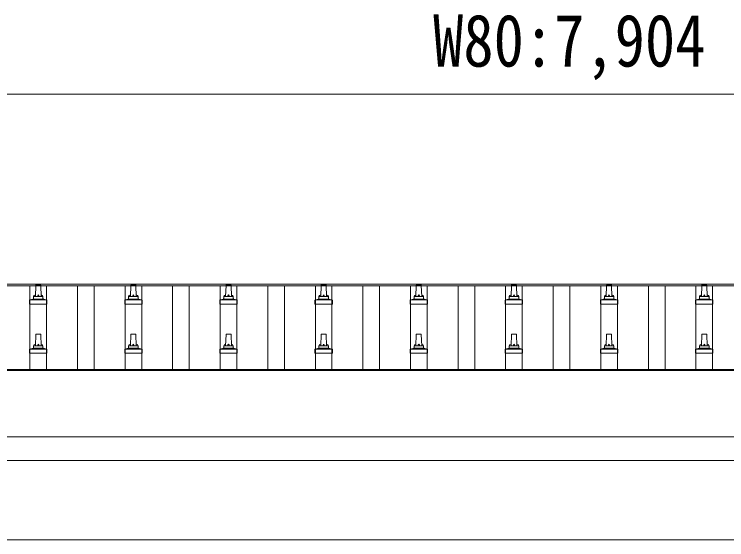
# Model space of a CAD drawing. Units: millimetres, scale not verified. Extents: x -14053 to 14053, y -9700 to 9700.
# Drawn here: x -6951 to -5454, y 3196 to 4301 of the extents above; entities that cross this region are included whole.
import ezdxf
from ezdxf.enums import TextEntityAlignment as Align

# ---------------------------------------------------------------- set-up
doc = ezdxf.new("R2010")
doc.units = ezdxf.units.MM
doc.header["$LTSCALE"] = 50
for name, color, linetype, lineweight in [('0-2_建具', 4, 'Continuous', 9), ('0-6_手摺', 5, 'Continuous', 5), ('0-8_外構', 6, 'Continuous', 9)]:
    doc.layers.add(name, color=color, linetype=linetype, lineweight=lineweight)
doc.styles.add('ＭＳ ゴシック', font='')
doc.styles.get('ＭＳ ゴシック').set_extended_font_data('MS Gothic')

msp = doc.modelspace()

# ---------------------------------------------------------------- linework, layer by layer
at = {"layer": '0-2_建具'}
for p, q in [((-9724.01, 3733.51), (-1878.01, 3733.51)), ((-9724.01, 3729.92), (-1878.01, 3729.92)), ((-6918.51, 3553.9), (-6918.51, 3729.92)), ((-6883.51, 3553.9), (-6883.51, 3729.92)), ((-6818.51, 3553.9), (-6818.51, 3729.92)), ((-6783.51, 3553.9), (-6783.51, 3729.92)), ((-6718.51, 3553.9), (-6718.51, 3729.92)), ((-6683.51, 3553.9), (-6683.51, 3729.92)), ((-6618.51, 3553.9), (-6618.51, 3729.92)), ((-6583.51, 3553.9), (-6583.51, 3729.92)), ((-6518.51, 3553.9), (-6518.51, 3729.92)), ((-6483.51, 3553.9), (-6483.51, 3729.92)), ((-6418.51, 3553.9), (-6418.51, 3729.92)), ((-6383.51, 3553.9), (-6383.51, 3729.92)), ((-6318.51, 3553.9), (-6318.51, 3729.92)), ((-6283.51, 3553.9), (-6283.51, 3729.92)), ((-6218.51, 3553.9), (-6218.51, 3729.92)), ((-6183.51, 3553.9), (-6183.51, 3729.92)), ((-6118.51, 3553.9), (-6118.51, 3729.92)), ((-6083.51, 3553.9), (-6083.51, 3729.92)), ((-6018.51, 3553.9), (-6018.51, 3729.92)), ((-5983.51, 3553.9), (-5983.51, 3729.92)), ((-5918.51, 3553.9), (-5918.51, 3729.92)), ((-5883.51, 3553.9), (-5883.51, 3729.92)), ((-5818.51, 3553.9), (-5818.51, 3729.92)), ((-5783.51, 3553.9), (-5783.51, 3729.92)), ((-5718.51, 3553.9), (-5718.51, 3729.92)), ((-5683.51, 3553.9), (-5683.51, 3729.92)), ((-5618.51, 3553.9), (-5618.51, 3729.92)), ((-5583.51, 3553.9), (-5583.51, 3729.92)), ((-5518.51, 3553.9), (-5518.51, 3729.92)), ((-5483.51, 3553.9), (-5483.51, 3729.92)), ((-3723.51, 3553.9), (-9722.01, 3553.9)), ((-9722.01, 3552.01), (-1880.01, 3552.01)), ((-9722.01, 3412.12), (-3723.51, 3412.12)), ((-3723.51, 3362.3), (-9722.01, 3362.3)), ((-3716.01, 3196.06), (-9606.1, 3196.06))]:
    msp.add_line(p, q, dxfattribs=at)
at = {"layer": '0-6_手摺'}
for p, q in [((-6907.01, 3706.99), (-6906.28, 3730.52)), ((-6905.28, 3731.49), (-6896.74, 3731.49)), ((-6895.74, 3730.52), (-6895.01, 3706.99)), ((-6707.01, 3706.99), (-6706.28, 3730.52)), ((-6705.28, 3731.49), (-6696.74, 3731.49)), ((-6695.74, 3730.52), (-6695.01, 3706.99)), ((-6507.01, 3706.99), (-6506.28, 3730.52)), ((-6505.28, 3731.49), (-6496.74, 3731.49)), ((-6495.74, 3730.52), (-6495.01, 3706.99)), ((-6307.01, 3706.99), (-6306.28, 3730.52)), ((-6305.28, 3731.49), (-6296.74, 3731.49)), ((-6295.74, 3730.52), (-6295.01, 3706.99)), ((-6107.01, 3706.99), (-6106.28, 3730.52)), ((-6105.28, 3731.49), (-6096.74, 3731.49)), ((-6095.74, 3730.52), (-6095.01, 3706.99)), ((-5907.01, 3706.99), (-5906.28, 3730.52)), ((-5905.28, 3731.49), (-5896.74, 3731.49)), ((-5895.74, 3730.52), (-5895.01, 3706.99)), ((-5707.01, 3706.99), (-5706.28, 3730.52)), ((-5705.28, 3731.49), (-5696.74, 3731.49)), ((-5695.74, 3730.52), (-5695.01, 3706.99)), ((-5507.01, 3706.99), (-5506.28, 3730.52)), ((-5505.28, 3731.49), (-5496.74, 3731.49)), ((-5495.74, 3730.52), (-5495.01, 3706.99)), ((-6919.26, 3691.49), (-6919.26, 3699.21)), ((-6918.88, 3699.99), (-6883.14, 3699.99)), ((-6918.5, 3700.18), (-6911.78, 3701.81)), ((-6911.39, 3701.99), (-6890.63, 3701.99)), ((-6911.01, 3702.78), (-6911.01, 3706.99)), ((-6910.01, 3706.99), (-6892.01, 3706.99)), ((-6891.01, 3702.78), (-6891.01, 3706.99)), ((-6883.53, 3700.18), (-6890.25, 3701.81)), ((-6882.76, 3691.49), (-6882.76, 3699.21)), ((-6719.26, 3691.49), (-6719.26, 3699.21)), ((-6718.88, 3699.99), (-6683.14, 3699.99)), ((-6718.5, 3700.18), (-6711.78, 3701.81)), ((-6711.39, 3701.99), (-6690.63, 3701.99)), ((-6711.01, 3702.78), (-6711.01, 3706.99)), ((-6710.01, 3706.99), (-6692.01, 3706.99)), ((-6691.01, 3702.78), (-6691.01, 3706.99)), ((-6683.53, 3700.18), (-6690.25, 3701.81)), ((-6682.76, 3691.49), (-6682.76, 3699.21)), ((-6519.26, 3691.49), (-6519.26, 3699.21)), ((-6518.88, 3699.99), (-6483.14, 3699.99)), ((-6518.5, 3700.18), (-6511.78, 3701.81)), ((-6511.39, 3701.99), (-6490.63, 3701.99)), ((-6511.01, 3702.78), (-6511.01, 3706.99)), ((-6510.01, 3706.99), (-6492.01, 3706.99)), ((-6491.01, 3702.78), (-6491.01, 3706.99)), ((-6483.53, 3700.18), (-6490.25, 3701.81)), ((-6482.76, 3691.49), (-6482.76, 3699.21)), ((-6319.26, 3691.49), (-6319.26, 3699.21)), ((-6318.88, 3699.99), (-6283.14, 3699.99)), ((-6318.5, 3700.18), (-6311.78, 3701.81)), ((-6311.39, 3701.99), (-6290.63, 3701.99)), ((-6311.01, 3702.78), (-6311.01, 3706.99)), ((-6310.01, 3706.99), (-6292.01, 3706.99)), ((-6291.01, 3702.78), (-6291.01, 3706.99)), ((-6283.53, 3700.18), (-6290.25, 3701.81)), ((-6282.76, 3691.49), (-6282.76, 3699.21)), ((-6119.26, 3691.49), (-6119.26, 3699.21)), ((-6118.88, 3699.99), (-6083.14, 3699.99)), ((-6118.5, 3700.18), (-6111.78, 3701.81)), ((-6111.39, 3701.99), (-6090.63, 3701.99)), ((-6111.01, 3702.78), (-6111.01, 3706.99)), ((-6110.01, 3706.99), (-6092.01, 3706.99)), ((-6091.01, 3702.78), (-6091.01, 3706.99)), ((-6083.53, 3700.18), (-6090.25, 3701.81)), ((-6082.76, 3691.49), (-6082.76, 3699.21)), ((-5919.26, 3691.49), (-5919.26, 3699.21)), ((-5918.88, 3699.99), (-5883.14, 3699.99)), ((-5918.5, 3700.18), (-5911.78, 3701.81)), ((-5911.39, 3701.99), (-5890.63, 3701.99)), ((-5911.01, 3702.78), (-5911.01, 3706.99)), ((-5910.01, 3706.99), (-5892.01, 3706.99)), ((-5891.01, 3702.78), (-5891.01, 3706.99)), ((-5883.53, 3700.18), (-5890.25, 3701.81)), ((-5882.76, 3691.49), (-5882.76, 3699.21)), ((-5719.26, 3691.49), (-5719.26, 3699.21)), ((-5718.88, 3699.99), (-5683.14, 3699.99)), ((-5718.5, 3700.18), (-5711.78, 3701.81)), ((-5711.39, 3701.99), (-5690.63, 3701.99)), ((-5711.01, 3702.78), (-5711.01, 3706.99)), ((-5710.01, 3706.99), (-5692.01, 3706.99)), ((-5691.01, 3702.78), (-5691.01, 3706.99)), ((-5683.53, 3700.18), (-5690.25, 3701.81)), ((-5682.76, 3691.49), (-5682.76, 3699.21)), ((-5519.26, 3691.49), (-5519.26, 3699.21)), ((-5518.88, 3699.99), (-5483.14, 3699.99)), ((-5518.5, 3700.18), (-5511.78, 3701.81)), ((-5511.39, 3701.99), (-5490.63, 3701.99)), ((-5511.01, 3702.78), (-5511.01, 3706.99)), ((-5510.01, 3706.99), (-5492.01, 3706.99)), ((-5491.01, 3702.78), (-5491.01, 3706.99)), ((-5483.53, 3700.18), (-5490.25, 3701.81)), ((-5482.76, 3691.49), (-5482.76, 3699.21)), ((-6882.76, 3691.49), (-6919.26, 3691.49)), ((-6682.76, 3691.49), (-6719.26, 3691.49)), ((-6482.76, 3691.49), (-6519.26, 3691.49)), ((-6282.76, 3691.49), (-6319.26, 3691.49)), ((-6082.76, 3691.49), (-6119.26, 3691.49)), ((-5882.76, 3691.49), (-5919.26, 3691.49)), ((-5682.76, 3691.49), (-5719.26, 3691.49)), ((-5482.76, 3691.49), (-5519.26, 3691.49)), ((-6907.01, 3603.66), (-6906.28, 3627.18)), ((-6905.28, 3628.16), (-6896.74, 3628.16)), ((-6895.74, 3627.18), (-6895.01, 3603.66)), ((-6707.01, 3603.66), (-6706.28, 3627.18)), ((-6705.28, 3628.16), (-6696.74, 3628.16)), ((-6695.74, 3627.18), (-6695.01, 3603.66)), ((-6507.01, 3603.66), (-6506.28, 3627.18)), ((-6505.28, 3628.16), (-6496.74, 3628.16)), ((-6495.74, 3627.18), (-6495.01, 3603.66)), ((-6307.01, 3603.66), (-6306.28, 3627.18)), ((-6305.28, 3628.16), (-6296.74, 3628.16)), ((-6295.74, 3627.18), (-6295.01, 3603.66)), ((-6107.01, 3603.66), (-6106.28, 3627.18)), ((-6105.28, 3628.16), (-6096.74, 3628.16)), ((-6095.74, 3627.18), (-6095.01, 3603.66)), ((-5907.01, 3603.66), (-5906.28, 3627.18)), ((-5905.28, 3628.16), (-5896.74, 3628.16)), ((-5895.74, 3627.18), (-5895.01, 3603.66)), ((-5707.01, 3603.66), (-5706.28, 3627.18)), ((-5705.28, 3628.16), (-5696.74, 3628.16)), ((-5695.74, 3627.18), (-5695.01, 3603.66)), ((-5507.01, 3603.66), (-5506.28, 3627.18)), ((-5505.28, 3628.16), (-5496.74, 3628.16)), ((-5495.74, 3627.18), (-5495.01, 3603.66)), ((-6919.26, 3588.16), (-6919.26, 3595.87)), ((-6918.88, 3596.66), (-6883.14, 3596.66)), ((-6918.5, 3596.84), (-6911.78, 3598.47)), ((-6911.39, 3598.66), (-6890.63, 3598.66)), ((-6911.01, 3599.45), (-6911.01, 3603.66)), ((-6910.01, 3603.66), (-6892.01, 3603.66)), ((-6891.01, 3599.45), (-6891.01, 3603.66)), ((-6883.53, 3596.84), (-6890.25, 3598.47)), ((-6882.76, 3588.16), (-6882.76, 3595.87)), ((-6719.26, 3588.16), (-6719.26, 3595.87)), ((-6718.88, 3596.66), (-6683.14, 3596.66)), ((-6718.5, 3596.84), (-6711.78, 3598.47)), ((-6711.39, 3598.66), (-6690.63, 3598.66)), ((-6711.01, 3599.45), (-6711.01, 3603.66)), ((-6710.01, 3603.66), (-6692.01, 3603.66)), ((-6691.01, 3599.45), (-6691.01, 3603.66)), ((-6683.53, 3596.84), (-6690.25, 3598.47)), ((-6682.76, 3588.16), (-6682.76, 3595.87)), ((-6519.26, 3588.16), (-6519.26, 3595.87)), ((-6518.88, 3596.66), (-6483.14, 3596.66)), ((-6518.5, 3596.84), (-6511.78, 3598.47)), ((-6511.39, 3598.66), (-6490.63, 3598.66)), ((-6511.01, 3599.45), (-6511.01, 3603.66)), ((-6510.01, 3603.66), (-6492.01, 3603.66)), ((-6491.01, 3599.45), (-6491.01, 3603.66)), ((-6483.53, 3596.84), (-6490.25, 3598.47)), ((-6482.76, 3588.16), (-6482.76, 3595.87)), ((-6319.26, 3588.16), (-6319.26, 3595.87)), ((-6318.88, 3596.66), (-6283.14, 3596.66)), ((-6318.5, 3596.84), (-6311.78, 3598.47)), ((-6311.39, 3598.66), (-6290.63, 3598.66)), ((-6311.01, 3599.45), (-6311.01, 3603.66)), ((-6310.01, 3603.66), (-6292.01, 3603.66)), ((-6291.01, 3599.45), (-6291.01, 3603.66)), ((-6283.53, 3596.84), (-6290.25, 3598.47)), ((-6282.76, 3588.16), (-6282.76, 3595.87)), ((-6119.26, 3588.16), (-6119.26, 3595.87)), ((-6118.88, 3596.66), (-6083.14, 3596.66)), ((-6118.5, 3596.84), (-6111.78, 3598.47)), ((-6111.39, 3598.66), (-6090.63, 3598.66)), ((-6111.01, 3599.45), (-6111.01, 3603.66)), ((-6110.01, 3603.66), (-6092.01, 3603.66)), ((-6091.01, 3599.45), (-6091.01, 3603.66)), ((-6083.53, 3596.84), (-6090.25, 3598.47)), ((-6082.76, 3588.16), (-6082.76, 3595.87)), ((-5919.26, 3588.16), (-5919.26, 3595.87)), ((-5918.88, 3596.66), (-5883.14, 3596.66)), ((-5918.5, 3596.84), (-5911.78, 3598.47)), ((-5911.39, 3598.66), (-5890.63, 3598.66)), ((-5911.01, 3599.45), (-5911.01, 3603.66)), ((-5910.01, 3603.66), (-5892.01, 3603.66)), ((-5891.01, 3599.45), (-5891.01, 3603.66)), ((-5883.53, 3596.84), (-5890.25, 3598.47)), ((-5882.76, 3588.16), (-5882.76, 3595.87)), ((-5719.26, 3588.16), (-5719.26, 3595.87)), ((-5718.88, 3596.66), (-5683.14, 3596.66)), ((-5718.5, 3596.84), (-5711.78, 3598.47)), ((-5711.39, 3598.66), (-5690.63, 3598.66)), ((-5711.01, 3599.45), (-5711.01, 3603.66)), ((-5710.01, 3603.66), (-5692.01, 3603.66)), ((-5691.01, 3599.45), (-5691.01, 3603.66)), ((-5683.53, 3596.84), (-5690.25, 3598.47)), ((-5682.76, 3588.16), (-5682.76, 3595.87)), ((-5519.26, 3588.16), (-5519.26, 3595.87)), ((-5518.88, 3596.66), (-5483.14, 3596.66)), ((-5518.5, 3596.84), (-5511.78, 3598.47)), ((-5511.39, 3598.66), (-5490.63, 3598.66)), ((-5511.01, 3599.45), (-5511.01, 3603.66)), ((-5510.01, 3603.66), (-5492.01, 3603.66)), ((-5491.01, 3599.45), (-5491.01, 3603.66)), ((-5483.53, 3596.84), (-5490.25, 3598.47)), ((-5482.76, 3588.16), (-5482.76, 3595.87)), ((-6882.76, 3588.16), (-6919.26, 3588.16)), ((-6682.76, 3588.16), (-6719.26, 3588.16)), ((-6482.76, 3588.16), (-6519.26, 3588.16)), ((-6282.76, 3588.16), (-6319.26, 3588.16)), ((-6082.76, 3588.16), (-6119.26, 3588.16)), ((-5882.76, 3588.16), (-5919.26, 3588.16)), ((-5682.76, 3588.16), (-5719.26, 3588.16)), ((-5482.76, 3588.16), (-5519.26, 3588.16))]:
    msp.add_line(p, q, dxfattribs=at)
for centre, radius, start, end in [((-6905.28, 3730.49), 1, 90, 178.60509), ((-6896.74, 3730.49), 1, 1.39491, 90), ((-6705.28, 3730.49), 1, 90, 178.60509), ((-6696.74, 3730.49), 1, 1.39491, 90), ((-6505.28, 3730.49), 1, 90, 178.60509), ((-6496.74, 3730.49), 1, 1.39491, 90), ((-6305.28, 3730.49), 1, 90, 178.60509), ((-6296.74, 3730.49), 1, 1.39491, 90), ((-6105.28, 3730.49), 1, 90, 178.60509), ((-6096.74, 3730.49), 1, 1.39491, 90), ((-5905.28, 3730.49), 1, 90, 178.60509), ((-5896.74, 3730.49), 1, 1.39491, 90), ((-5705.28, 3730.49), 1, 90, 178.60509), ((-5696.74, 3730.49), 1, 1.39491, 90), ((-5505.28, 3730.49), 1, 90, 178.60509), ((-5496.74, 3730.49), 1, 1.39491, 90), ((-6918.26, 3699.21), 1, 103.62699, 180), ((-6912.01, 3702.78), 1, 283.62699, 0), ((-6906.93, 3706.36), 4.13, 90, 171.17633), ((-6910.01, 3705.99), 1, 90, 180), ((-6897.68, 3706.99), 4.83, 133.60282, 180), ((-6904.34, 3706.99), 4.83, 0, 46.39718), ((-6895.1, 3706.36), 4.13, 8.82367, 90), ((-6892.01, 3705.99), 1, 0, 90), ((-6890.01, 3702.78), 1, 180, 256.37301), ((-6883.76, 3699.21), 1, 0, 76.37301), ((-6718.26, 3699.21), 1, 103.62699, 180), ((-6712.01, 3702.78), 1, 283.62699, 0), ((-6706.93, 3706.36), 4.13, 90, 171.17633), ((-6710.01, 3705.99), 1, 90, 180), ((-6697.68, 3706.99), 4.83, 133.60282, 180), ((-6704.34, 3706.99), 4.83, 0, 46.39718), ((-6695.1, 3706.36), 4.13, 8.82367, 90), ((-6692.01, 3705.99), 1, 0, 90), ((-6690.01, 3702.78), 1, 180, 256.37301), ((-6683.76, 3699.21), 1, 0, 76.37301), ((-6518.26, 3699.21), 1, 103.62699, 180), ((-6512.01, 3702.78), 1, 283.62699, 0), ((-6506.93, 3706.36), 4.13, 90, 171.17633), ((-6510.01, 3705.99), 1, 90, 180), ((-6497.68, 3706.99), 4.83, 133.60282, 180), ((-6504.34, 3706.99), 4.83, 0, 46.39718), ((-6495.1, 3706.36), 4.13, 8.82367, 90), ((-6492.01, 3705.99), 1, 0, 90), ((-6490.01, 3702.78), 1, 180, 256.37301), ((-6483.76, 3699.21), 1, 0, 76.37301), ((-6318.26, 3699.21), 1, 103.62699, 180), ((-6312.01, 3702.78), 1, 283.62699, 0), ((-6306.93, 3706.36), 4.13, 90, 171.17633), ((-6310.01, 3705.99), 1, 90, 180), ((-6297.68, 3706.99), 4.83, 133.60282, 180), ((-6304.34, 3706.99), 4.83, 0, 46.39718), ((-6295.1, 3706.36), 4.13, 8.82367, 90), ((-6292.01, 3705.99), 1, 0, 90), ((-6290.01, 3702.78), 1, 180, 256.37301), ((-6283.76, 3699.21), 1, 0, 76.37301), ((-6118.26, 3699.21), 1, 103.62699, 180), ((-6112.01, 3702.78), 1, 283.62699, 0), ((-6106.93, 3706.36), 4.13, 90, 171.17633), ((-6110.01, 3705.99), 1, 90, 180), ((-6097.68, 3706.99), 4.83, 133.60282, 180), ((-6104.34, 3706.99), 4.83, 0, 46.39718), ((-6095.1, 3706.36), 4.13, 8.82367, 90), ((-6092.01, 3705.99), 1, 0, 90), ((-6090.01, 3702.78), 1, 180, 256.37301), ((-6083.76, 3699.21), 1, 0, 76.37301), ((-5918.26, 3699.21), 1, 103.62699, 180), ((-5912.01, 3702.78), 1, 283.62699, 0), ((-5906.93, 3706.36), 4.13, 90, 171.17633), ((-5910.01, 3705.99), 1, 90, 180), ((-5897.68, 3706.99), 4.83, 133.60282, 180), ((-5904.34, 3706.99), 4.83, 0, 46.39718), ((-5895.1, 3706.36), 4.13, 8.82367, 90), ((-5892.01, 3705.99), 1, 0, 90), ((-5890.01, 3702.78), 1, 180, 256.37301), ((-5883.76, 3699.21), 1, 0, 76.37301), ((-5718.26, 3699.21), 1, 103.62699, 180), ((-5712.01, 3702.78), 1, 283.62699, 0), ((-5706.93, 3706.36), 4.13, 90, 171.17633), ((-5710.01, 3705.99), 1, 90, 180), ((-5697.68, 3706.99), 4.83, 133.60282, 180), ((-5704.34, 3706.99), 4.83, 0, 46.39718), ((-5695.1, 3706.36), 4.13, 8.82367, 90), ((-5692.01, 3705.99), 1, 0, 90), ((-5690.01, 3702.78), 1, 180, 256.37301), ((-5683.76, 3699.21), 1, 0, 76.37301), ((-5518.26, 3699.21), 1, 103.62699, 180), ((-5512.01, 3702.78), 1, 283.62699, 0), ((-5506.93, 3706.36), 4.13, 90, 171.17633), ((-5510.01, 3705.99), 1, 90, 180), ((-5497.68, 3706.99), 4.83, 133.60282, 180), ((-5504.34, 3706.99), 4.83, 0, 46.39718), ((-5495.1, 3706.36), 4.13, 8.82367, 90), ((-5492.01, 3705.99), 1, 0, 90), ((-5490.01, 3702.78), 1, 180, 256.37301), ((-5483.76, 3699.21), 1, 0, 76.37301), ((-6905.28, 3627.16), 1, 90, 178.60509), ((-6896.74, 3627.16), 1, 1.39491, 90), ((-6705.28, 3627.16), 1, 90, 178.60509), ((-6696.74, 3627.16), 1, 1.39491, 90), ((-6505.28, 3627.16), 1, 90, 178.60509), ((-6496.74, 3627.16), 1, 1.39491, 90), ((-6305.28, 3627.16), 1, 90, 178.60509), ((-6296.74, 3627.16), 1, 1.39491, 90), ((-6105.28, 3627.16), 1, 90, 178.60509), ((-6096.74, 3627.16), 1, 1.39491, 90), ((-5905.28, 3627.16), 1, 90, 178.60509), ((-5896.74, 3627.16), 1, 1.39491, 90), ((-5705.28, 3627.16), 1, 90, 178.60509), ((-5696.74, 3627.16), 1, 1.39491, 90), ((-5505.28, 3627.16), 1, 90, 178.60509), ((-5496.74, 3627.16), 1, 1.39491, 90), ((-6918.26, 3595.87), 1, 103.62699, 180), ((-6912.01, 3599.45), 1, 283.62699, 0), ((-6906.93, 3603.02), 4.13, 90, 171.17633), ((-6910.01, 3602.66), 1, 90, 180), ((-6897.68, 3603.66), 4.83, 133.60282, 180), ((-6904.34, 3603.66), 4.83, 0, 46.39718), ((-6895.1, 3603.02), 4.13, 8.82367, 90), ((-6892.01, 3602.66), 1, 0, 90), ((-6890.01, 3599.45), 1, 180, 256.37301), ((-6883.76, 3595.87), 1, 0, 76.37301), ((-6718.26, 3595.87), 1, 103.62699, 180), ((-6712.01, 3599.45), 1, 283.62699, 0), ((-6706.93, 3603.02), 4.13, 90, 171.17633), ((-6710.01, 3602.66), 1, 90, 180), ((-6697.68, 3603.66), 4.83, 133.60282, 180), ((-6704.34, 3603.66), 4.83, 0, 46.39718), ((-6695.1, 3603.02), 4.13, 8.82367, 90), ((-6692.01, 3602.66), 1, 0, 90), ((-6690.01, 3599.45), 1, 180, 256.37301), ((-6683.76, 3595.87), 1, 0, 76.37301), ((-6518.26, 3595.87), 1, 103.62699, 180), ((-6512.01, 3599.45), 1, 283.62699, 0), ((-6506.93, 3603.02), 4.13, 90, 171.17633), ((-6510.01, 3602.66), 1, 90, 180), ((-6497.68, 3603.66), 4.83, 133.60282, 180), ((-6504.34, 3603.66), 4.83, 0, 46.39718), ((-6495.1, 3603.02), 4.13, 8.82367, 90), ((-6492.01, 3602.66), 1, 0, 90), ((-6490.01, 3599.45), 1, 180, 256.37301), ((-6483.76, 3595.87), 1, 0, 76.37301), ((-6318.26, 3595.87), 1, 103.62699, 180), ((-6312.01, 3599.45), 1, 283.62699, 0), ((-6306.93, 3603.02), 4.13, 90, 171.17633), ((-6310.01, 3602.66), 1, 90, 180), ((-6297.68, 3603.66), 4.83, 133.60282, 180), ((-6304.34, 3603.66), 4.83, 0, 46.39718), ((-6295.1, 3603.02), 4.13, 8.82367, 90), ((-6292.01, 3602.66), 1, 0, 90), ((-6290.01, 3599.45), 1, 180, 256.37301), ((-6283.76, 3595.87), 1, 0, 76.37301), ((-6118.26, 3595.87), 1, 103.62699, 180), ((-6112.01, 3599.45), 1, 283.62699, 0), ((-6106.93, 3603.02), 4.13, 90, 171.17633), ((-6110.01, 3602.66), 1, 90, 180), ((-6097.68, 3603.66), 4.83, 133.60282, 180), ((-6104.34, 3603.66), 4.83, 0, 46.39718), ((-6095.1, 3603.02), 4.13, 8.82367, 90), ((-6092.01, 3602.66), 1, 0, 90), ((-6090.01, 3599.45), 1, 180, 256.37301), ((-6083.76, 3595.87), 1, 0, 76.37301), ((-5918.26, 3595.87), 1, 103.62699, 180), ((-5912.01, 3599.45), 1, 283.62699, 0), ((-5906.93, 3603.02), 4.13, 90, 171.17633), ((-5910.01, 3602.66), 1, 90, 180), ((-5897.68, 3603.66), 4.83, 133.60282, 180), ((-5904.34, 3603.66), 4.83, 0, 46.39718), ((-5895.1, 3603.02), 4.13, 8.82367, 90), ((-5892.01, 3602.66), 1, 0, 90), ((-5890.01, 3599.45), 1, 180, 256.37301), ((-5883.76, 3595.87), 1, 0, 76.37301), ((-5718.26, 3595.87), 1, 103.62699, 180), ((-5712.01, 3599.45), 1, 283.62699, 0), ((-5706.93, 3603.02), 4.13, 90, 171.17633), ((-5710.01, 3602.66), 1, 90, 180), ((-5697.68, 3603.66), 4.83, 133.60282, 180), ((-5704.34, 3603.66), 4.83, 0, 46.39718), ((-5695.1, 3603.02), 4.13, 8.82367, 90), ((-5692.01, 3602.66), 1, 0, 90), ((-5690.01, 3599.45), 1, 180, 256.37301), ((-5683.76, 3595.87), 1, 0, 76.37301), ((-5518.26, 3595.87), 1, 103.62699, 180), ((-5512.01, 3599.45), 1, 283.62699, 0), ((-5506.93, 3603.02), 4.13, 90, 171.17633), ((-5510.01, 3602.66), 1, 90, 180), ((-5497.68, 3603.66), 4.83, 133.60282, 180), ((-5504.34, 3603.66), 4.83, 0, 46.39718), ((-5495.1, 3603.02), 4.13, 8.82367, 90), ((-5492.01, 3602.66), 1, 0, 90), ((-5490.01, 3599.45), 1, 180, 256.37301), ((-5483.76, 3595.87), 1, 0, 76.37301)]:
    msp.add_arc(centre, radius, start, end, dxfattribs=at)
at = {"layer": '0-8_外構'}
msp.add_line((-9753.01, 4132.51), (-1849.01, 4132.51), dxfattribs=at)

# ---------------------------------------------------------------- texts
at = {"layer": '0-8_外構', "color": 7, "style": 'ＭＳ ゴシック', "width": 0.85}
msp.add_text('W80:7,904', height=110, dxfattribs=at).set_placement((-6071.01, 4157.51), align=Align.BOTTOM_LEFT)

doc.saveas('drawing.dxf')
